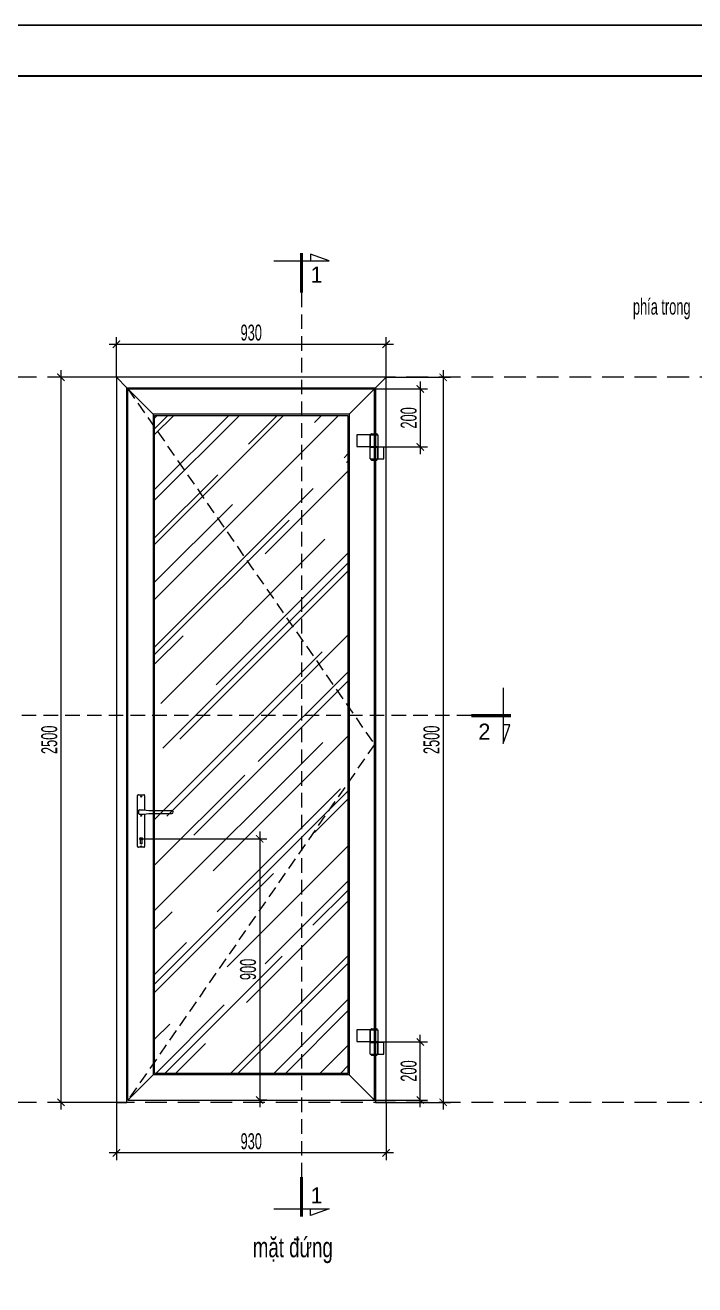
# Model space of a CAD drawing. Header units: millimetres. Extents: x 1336014 to 2939047, y -333549 to -60566.
# Drawn here: x 1415191 to 1417500, y -216459 to -212116 of the extents above; entities that cross this region are included whole.
import ezdxf

# ---------------------------------------------------------------- set-up
doc = ezdxf.new("R2010")
doc.units = ezdxf.units.MM
doc.header["$MEASUREMENT"] = 0
for name, pattern in [('$1$HIDDEN', [0.375, 0.25, -0.125]), ('DASHDOT', [1, 0.5, -0.25, 0, -0.25]), ('DASHED', [0.75, 0.5, -0.25])]:
    doc.linetypes.add(name, pattern=pattern)
for name, color, linetype, lineweight in [('.A-net Hatch', 250, 'Continuous', 9), ('.A-net Thay', 33, 'Continuous', 20), ('.A-net Truc', 79, 'DASHDOT', 15), ('02.Thay', 145, 'Continuous', 15), ('03.Manh', 251, 'Continuous', 13), ('05.Text', 253, 'Continuous', 18), ('08.Dim', 156, 'Continuous', 15), ('11.Khung bo', 32, 'Continuous', 50), ('12.Khung', 36, 'Continuous', 25), ('AUDIT_I_160217234026-0', 7, 'Continuous', 5), ('Bản lề cửa', 1, 'Continuous', 9), ('CA.cat 30', 30, 'Continuous', 35), ('CA.thay 145', 145, 'Continuous', 18), ('Khóa cửa', 3, 'Continuous', 9), ('Kí hiệu chiều mở cửa thấy', 252, 'Continuous', 5)]:
    doc.layers.add(name, color=color, linetype=linetype, lineweight=lineweight)
doc.layers.add('Tpl_Bound', color=1, linetype='Continuous', plot=False)
doc.styles.add('TT5_Text Dim', font='hoatbif.shx', dxfattribs={"width": 0.6})
doc.styles.add('VnAvantH', font='')
doc.styles.get('VnAvantH').set_extended_font_data('.VnAvantH')
doc.dimstyles.new('TT5_Dim 1-25', dxfattribs={"dimscale": 25, "dimtxt": 2.2, "dimasz": 1, "dimexe": 1, "dimexo": 0, "dimgap": 0.5, "dimtad": 1, "dimdec": 0, "dimzin": 0, "dimdsep": 46, "dimtxsty": 'TT5_Text Dim', "dimblk": 'ARCHTICK', "dimcen": 0, "dimdle": 1, "dimclrd": 256, "dimclre": 256, "dimclrt": 1, "dimadec": 0, "dimazin": 0, "dimtfac": 0.015, "dimtdec": 0, "dimtix": 1, "dimtmove": 2, "dimatfit": 3, "dimldrblk": 'DOT', "dimfxl": 1, "dimtolj": 1, "dimtzin": 0, "dimlwd": -1, "dimlwe": -1, "dimarcsym": 1})

# ---------------------------------------------------------------- blocks, each defined once
blk = doc.blocks.new('100')
at = {"layer": '11.Khung bo', "const_width": 26.7}
blk.add_lwpolyline([(1860913, -945240), (1860913, -916940), (1896063, -916940), (1896063, -945240)], close=True, dxfattribs=at)
blk.add_lwpolyline([(1860913, -945240), (1860913, -916940), (1896063, -916940), (1896063, -945240)], close=True, dxfattribs=at)
blk.add_lwpolyline([(1860913, -945240), (1860913, -916940), (1896063, -916940), (1896063, -945240)], close=True, dxfattribs=at)
at = {"layer": '12.Khung'}
blk.add_lwpolyline([(1901579, -945940), (1901579, -916240), (1859580, -916240), (1859580, -945940)], close=True, dxfattribs=at)
blk.add_lwpolyline([(1901579, -945940), (1901579, -916240), (1859580, -916240), (1859580, -945940)], close=True, dxfattribs=at)
blk.add_lwpolyline([(1901579, -945940), (1901579, -916240), (1859580, -916240), (1859580, -945940)], close=True, dxfattribs=at)
blk = doc.blocks.new('TAY NAM')
at = {"layer": 'Khóa cửa', "color": 62}
for p, q in [((-66.6, -1.9), (-66.6, 62.6)), ((-64, 65.2), (-45.1, 65.2)), ((-42.5, 62.6), (-42.5, 12.7)), ((-63, 10.5), (-63, 0.7)), ((-60.4, 13.1), (-46.7, 13.1)), ((-46.7, 13.1), (-27.3, 11.2)), ((-27.3, 11.2), (51.6, 11.2)), ((-27.3, 0), (51.6, 0)), ((-66.6, -113.4), (-66.6, -1.9)), ((-60.4, -1.9), (-46.7, -1.9)), ((-46.7, -1.9), (-27.3, -0.1)), ((-42.5, -1.5), (-42.5, -113.4)), ((-55.2, -89), (-55.2, -85)), ((-55.2, -85), (-53.9, -85)), ((-53.9, -85), (-53.9, -89)), ((-45.1, -116), (-64, -116)), ((-57, -103.8), (-57, -90.7)), ((-52.7, -104.5), (-56.4, -104.5)), ((-53.9, -89), (-55.2, -89)), ((-52.1, -90.7), (-52.1, -103.8))]:
    blk.add_line(p, q, dxfattribs=at)
at = {"layer": 'Khóa cửa', "color": 62, "ltscale": 0.5}
for p, q in [((-55.7, 58.7), (-53.5, 58.7)), ((-54.6, 59.7), (-54.6, 57.6)), ((-55.7, -7.7), (-53.5, -7.7)), ((-54.6, -6.7), (-54.6, -8.9)), ((-55.7, -113.1), (-53.5, -113.1)), ((-54.6, -112.1), (-54.6, -114.2))]:
    blk.add_line(p, q, dxfattribs=at)
at = {"layer": 'Khóa cửa', "color": 62}
for centre, major_axis, start_param, end_param in [((-64, 62.6), (1.83, 1.83), 0.785398, 2.356194), ((-54.6, 58.8), (-1.23, 1.23), 3.926991, 10.210176), ((-45.1, 62.6), (1.83, 1.83), 5.497787, 7.068583), ((-60.4, 10.5), (-1.83, 1.83), -0.785398, 0.785398), ((-60.4, 0.7), (1.83, 1.83), 2.356194, 3.926991), ((50.3, 5.6), (-4.05, 4.05), 2.580988, 5.272994), ((-54.6, -7.6), (-1.23, 1.23), 3.926991, 10.210176), ((-54.6, -87), (3.12, 3.12), 5.497787, 11.780972), ((-64, -113.4), (-1.83, 1.83), 0.785398, 2.356194), ((-56.4, -103.8), (-0.458, 0.458), 0.785398, 2.356194), ((-54.6, -113), (-1.23, 1.23), 3.926991, 10.210176), ((-52.7, -103.8), (0.458, 0.458), 3.926991, 5.497787), ((-45.1, -113.4), (-1.83, 1.83), 2.356194, 3.926991)]:
    blk.add_ellipse(centre, major_axis=major_axis, ratio=1, start_param=start_param, end_param=end_param, dxfattribs=at)
blk = doc.blocks.new('_ARCHTICK')
at = {"const_width": 0.15}
blk.add_lwpolyline([(-0.5, -0.5), (0.5, 0.5)], dxfattribs=at)
blk = doc.blocks.new('*D1913')
at = {"layer": '08.Dim', "transparency": 16777216}
for p, q in [((1416435.1, -213329.5), (1416656.8, -213329.5)), ((1416631.8, -213304.5), (1416631.8, -215854.5)), ((1416435.1, -215829.5), (1416656.8, -215829.5))]:
    blk.add_line(p, q, dxfattribs=at)
at = {"layer": 'Defpoints', "color": 0, "transparency": 16777216}
for p in [(1416435.1, -213329.5), (1416435.1, -215829.5), (1416631.8, -215829.5)]:
    blk.add_point(p, dxfattribs=at)
at = {"layer": '08.Dim', "transparency": 16777216, "xscale": 25, "yscale": 25, "zscale": 25}
for p, rotation in [((1416631.8, -213329.5), 90), ((1416631.8, -215829.5), 270)]:
    blk.add_blockref('_ARCHTICK', p, dxfattribs=dict(at, rotation=rotation))
at = {"layer": '08.Dim', "color": 1, "transparency": 16777216, "insert": (1416591.8, -214579.5), "char_height": 55, "attachment_point": 5, "rotation": 90, "style": 'TT5_Text Dim'}
blk.add_mtext('\\A1;2500', dxfattribs=at)
blk = doc.blocks.new('_DOT')
blk.add_line((-0.5, 0), (-1, 0))
at = {"const_width": 0.5}
blk.add_lwpolyline([(-0.25, 0, 1), (0.25, 0, 1)], format="xyb", close=True, dxfattribs=at)
blk = doc.blocks.new('bản lề cửa đi XingFa chiếu đứng')
at = {"layer": 'Bản lề cửa', "color": 0}
for p, q in [((-47, 63), (-21, 63)), ((-47, 63), (-47, 23)), ((-45, 65), (-45, 63)), ((-43, 67), (-25, 67)), ((-23, 65), (-23, 63)), ((-21, 63), (-21, 23)), ((-47, 23), (-21, 23)), ((-47, -20), (-47, 20)), ((-47, 20), (-21, 20)), ((-45, 20), (-45, 23)), ((-45, 20), (-23, 20)), ((-23, 20), (-23, 23)), ((-21, -20), (-21, 20)), ((-47, -20), (-21, -20)), ((-45, -22), (-45, -20)), ((-43, -24), (-25, -24)), ((-23, -22), (-23, -20))]:
    blk.add_line(p, q, dxfattribs=at)
for points in [[(-93, 23), (-47, 23), (-47, 63), (-93, 63)], [(-21, -20), (0, -20), (0, 20), (-21, 20)]]:
    blk.add_lwpolyline(points, close=True, dxfattribs=at)
for centre, start, end in [((-43, 65), 90, 180), ((-25, 65), 0, 90), ((-43, -22), 180, 270), ((-25, -22), 270, 0)]:
    blk.add_arc(centre, 2, start, end, dxfattribs=at)
blk = doc.blocks.new('*D1905')
at = {"layer": '08.Dim', "transparency": 16777216}
for p, q in [((1416395.1, -213369.5), (1416578.1, -213369.5)), ((1416553.1, -213344.5), (1416553.1, -213594.5)), ((1416404.6, -213569.5), (1416578.1, -213569.5))]:
    blk.add_line(p, q, dxfattribs=at)
at = {"layer": 'Defpoints', "color": 0, "transparency": 16777216}
for p in [(1416395.1, -213369.5), (1416404.6, -213569.5), (1416553.1, -213569.5)]:
    blk.add_point(p, dxfattribs=at)
at = {"layer": '08.Dim', "transparency": 16777216, "xscale": 25, "yscale": 25, "zscale": 25}
for p, rotation in [((1416553.1, -213369.5), 90), ((1416553.1, -213569.5), 270)]:
    blk.add_blockref('_ARCHTICK', p, dxfattribs=dict(at, rotation=rotation))
at = {"layer": '08.Dim', "color": 1, "transparency": 16777216, "insert": (1416513.1, -213469.5), "char_height": 55, "attachment_point": 5, "rotation": 90, "style": 'TT5_Text Dim'}
blk.add_mtext('\\A1;200', dxfattribs=at)
blk = doc.blocks.new('*D1915')
at = {"layer": '08.Dim', "transparency": 16777216}
for p, q in [((1416404.6, -215621.3), (1416578.1, -215621.3)), ((1416553.1, -215846.5), (1416553.1, -215596.3)), ((1416395.1, -215821.5), (1416578.1, -215821.5))]:
    blk.add_line(p, q, dxfattribs=at)
at = {"layer": 'Defpoints', "color": 0, "transparency": 16777216}
for p in [(1416404.6, -215621.3), (1416553.1, -215621.3), (1416395.1, -215821.5)]:
    blk.add_point(p, dxfattribs=at)
at = {"layer": '08.Dim', "transparency": 16777216, "xscale": 25, "yscale": 25, "zscale": 25}
for p, rotation in [((1416553.1, -215621.3), 90), ((1416553.1, -215821.5), 270)]:
    blk.add_blockref('_ARCHTICK', p, dxfattribs=dict(at, rotation=rotation))
at = {"layer": '08.Dim', "color": 1, "transparency": 16777216, "insert": (1416513.1, -215721.4), "char_height": 55, "attachment_point": 5, "rotation": 90, "style": 'TT5_Text Dim'}
blk.add_mtext('\\A1;200', dxfattribs=at)
blk = doc.blocks.new('*D1916')
at = {"layer": '08.Dim', "transparency": 16777216}
for p, q in [((1415505.1, -213329.5), (1415505.1, -213190.7)), ((1416435.1, -213329.5), (1416435.1, -213190.7)), ((1415480.1, -213215.7), (1416460.1, -213215.7))]:
    blk.add_line(p, q, dxfattribs=at)
at = {"layer": 'Defpoints', "color": 0, "transparency": 16777216}
for p in [(1416435.1, -213215.7), (1415505.1, -213329.5), (1416435.1, -213329.5)]:
    blk.add_point(p, dxfattribs=at)
at = {"layer": '08.Dim', "transparency": 16777216, "xscale": 25, "yscale": 25, "zscale": 25, "rotation": 180}
blk.add_blockref('_ARCHTICK', (1415505.1, -213215.7), dxfattribs=at)
at = {"layer": '08.Dim', "transparency": 16777216, "xscale": 25, "yscale": 25, "zscale": 25}
blk.add_blockref('_ARCHTICK', (1416435.1, -213215.7), dxfattribs=at)
at = {"layer": '08.Dim', "color": 1, "transparency": 16777216, "insert": (1415970.1, -213175.7), "char_height": 55, "attachment_point": 5, "style": 'TT5_Text Dim'}
blk.add_mtext('\\A1;930', dxfattribs=at)
blk = doc.blocks.new('*D1906')
at = {"layer": '08.Dim', "transparency": 16777216}
for p, q in [((1415999.3, -214895.9), (1415999.3, -215846.3)), ((1415594.6, -214920.9), (1416024.3, -214920.9)), ((1415999.3, -215821.3), (1416024.3, -215821.3))]:
    blk.add_line(p, q, dxfattribs=at)
at = {"layer": 'Defpoints', "color": 0, "transparency": 16777216}
for p in [(1415594.6, -214920.9), (1415999.3, -215821.3), (1415999.3, -215821.3)]:
    blk.add_point(p, dxfattribs=at)
at = {"layer": '08.Dim', "transparency": 16777216, "xscale": 25, "yscale": 25, "zscale": 25}
for p, rotation in [((1415999.3, -214920.9), 90), ((1415999.3, -215821.3), 270)]:
    blk.add_blockref('_ARCHTICK', p, dxfattribs=dict(at, rotation=rotation))
at = {"layer": '08.Dim', "color": 1, "transparency": 16777216, "insert": (1415959.3, -215371.1), "char_height": 55, "attachment_point": 5, "rotation": 90, "style": 'TT5_Text Dim'}
blk.add_mtext('\\A1;900', dxfattribs=at)
blk = doc.blocks.new('*D1910')
at = {"layer": '08.Dim', "transparency": 16777216}
for p, q in [((1415505.1, -213329.5), (1415289, -213329.5)), ((1415314, -213304.5), (1415314, -215854.5)), ((1415505.1, -215829.5), (1415289, -215829.5))]:
    blk.add_line(p, q, dxfattribs=at)
at = {"layer": 'Defpoints', "color": 0, "transparency": 16777216}
for p in [(1415505.1, -213329.5), (1415314, -215829.5), (1415505.1, -215829.5)]:
    blk.add_point(p, dxfattribs=at)
at = {"layer": '08.Dim', "transparency": 16777216, "xscale": 25, "yscale": 25, "zscale": 25}
for p, rotation in [((1415314, -213329.5), 90), ((1415314, -215829.5), 270)]:
    blk.add_blockref('_ARCHTICK', p, dxfattribs=dict(at, rotation=rotation))
at = {"layer": '08.Dim', "color": 1, "transparency": 16777216, "insert": (1415274, -214579.5), "char_height": 55, "attachment_point": 5, "rotation": 90, "style": 'TT5_Text Dim'}
blk.add_mtext('\\A1;2500', dxfattribs=at)
blk = doc.blocks.new('*D1911')
at = {"layer": '08.Dim', "transparency": 16777216}
for p, q in [((1415505.1, -215829.5), (1415505.1, -216028.9)), ((1416435.1, -215829.5), (1416435.1, -216028.9)), ((1416460.1, -216003.9), (1415480.1, -216003.9))]:
    blk.add_line(p, q, dxfattribs=at)
at = {"layer": 'Defpoints', "color": 0, "transparency": 16777216}
for p in [(1415505.1, -215829.5), (1416435.1, -215829.5), (1415505.1, -216003.9)]:
    blk.add_point(p, dxfattribs=at)
at = {"layer": '08.Dim', "transparency": 16777216, "xscale": 25, "yscale": 25, "zscale": 25, "rotation": 180}
blk.add_blockref('_ARCHTICK', (1415505.1, -216003.9), dxfattribs=at)
at = {"layer": '08.Dim', "transparency": 16777216, "xscale": 25, "yscale": 25, "zscale": 25}
blk.add_blockref('_ARCHTICK', (1416435.1, -216003.9), dxfattribs=at)
at = {"layer": '08.Dim', "color": 1, "transparency": 16777216, "insert": (1415970.1, -215963.9), "char_height": 55, "attachment_point": 5, "style": 'TT5_Text Dim'}
blk.add_mtext('\\A1;930', dxfattribs=at)
blk = doc.blocks.new('vet cat')
at = {"layer": 'CA.cat 30', "const_width": 50}
blk.add_lwpolyline([(-82592, -188552), (-81976, -188552)], dxfattribs=at)
at = {"layer": 'CA.thay 145'}
blk.add_line((-82574, -188411), (-82469, -188411), dxfattribs=at)
blk.add_lwpolyline([(-82469, -188983), (-82469, -188122), (-82574, -188411)], dxfattribs=at)
blk = doc.blocks.new('xgfmjghfhg')
at = {"layer": 'CA.cat 30', "xscale": 0.2222222220152616, "yscale": 0.2222222220152616, "zscale": 0.2222222220152616, "rotation": 180}
blk.add_blockref('vet cat', (-18217, -41900.5), dxfattribs=at)

msp = doc.modelspace()

# ---------------------------------------------------------------- hatches: boundary and pattern name
at = {"layer": '.A-net Hatch'}
h = msp.add_hatch(dxfattribs=at)
h.set_pattern_fill('AR-RROOF', color=256, scale=200, angle=45)
h.set_pattern_definition([(45, (1275643.34, -161414.22), (169.70563, 452.54834), [3000, -400, 1000, -200]), (45, (1275760.72, -161155.42), (-329.51176, 46.66905), [600, -66, 1200, -150]), (45, (1275593.85, -161223.3), (640.63874, 830.14336), [1600, -280, 800, -200])])
h.paths.add_polyline_path([(1416303.1, -215729.5), (1415637.1, -215729.5), (1415637.1, -213461.5), (1416303.1, -213461.5)])

# ---------------------------------------------------------------- linework, layer by layer
at = {"layer": '.A-net Truc', "linetype": '$1$HIDDEN', "ltscale": 300}
for p, q in [((1423217.1, -213329.5), (1414538.5, -213329.5)), ((1423217.1, -215829.5), (1414538.5, -215829.5))]:
    msp.add_line(p, q, dxfattribs=at)
at = {"layer": '02.Thay', "ltscale": 0.15}
for points in [[(1415541.1, -213365.5), (1415505.1, -213329.5), (1415505.1, -215829.5), (1415541.1, -215829.5)], [(1416435.1, -213329.5), (1415505.1, -213329.5), (1415541.1, -213365.5), (1416399.1, -213365.5)], [(1416435.1, -213329.5), (1416399.1, -213365.5), (1416399.1, -215829.5), (1416435.1, -215829.5)], [(1415632.1, -215734.5), (1415545.1, -215821.5), (1415545.1, -213369.5), (1415632.1, -213456.5)], [(1415545.1, -213369.5), (1416395.1, -213369.5), (1416308.1, -213456.5), (1415632.1, -213456.5)], [(1416395.1, -213369.5), (1416308.1, -213456.5), (1416308.1, -215734.5), (1416395.1, -215821.5)], [(1416308.1, -215734.5), (1415632.1, -215734.5), (1415545.1, -215821.5), (1416395.1, -215821.5)]]:
    msp.add_lwpolyline(points, close=True, dxfattribs=at)
at = {"layer": '03.Manh', "ltscale": 0.15}
msp.add_lwpolyline([(1416303.1, -215729.5), (1415637.1, -215729.5), (1415637.1, -213461.5), (1416303.1, -213461.5)], close=True, dxfattribs=at)
at = {"layer": 'CA.thay 145', "color": 1, "linetype": '$1$HIDDEN', "ltscale": 200}
for p, q in [((1416143.5, -213037.8), (1416143.5, -216087.4)), ((1416728.9, -214496.2), (1415160.3, -214496.2))]:
    msp.add_line(p, q, dxfattribs=at)
at = {"layer": 'Kí hiệu chiều mở cửa thấy', "linetype": 'DASHED', "ltscale": 80}
msp.add_lwpolyline([(1415545.1, -213369.5), (1416395.1, -214595.5), (1415545.1, -215821.5)], dxfattribs=at)
at = {"layer": 'Tpl_Bound', "color": 1}
msp.add_lwpolyline([(1414096.3, -219540.4), (1414096.3, -212115.5), (1424596.2, -212115.5), (1424596.2, -219540.4)], close=True, dxfattribs=at)

# ---------------------------------------------------------------- block references
at = {"layer": '.A-net Thay', "rotation": 90.00000000000001}
msp.add_blockref('xgfmjghfhg', (1416143.5, -213037.8), dxfattribs=at)
at = {"layer": '.A-net Thay'}
msp.add_blockref('xgfmjghfhg', (1416728.9, -214496.2), dxfattribs=at)
at = {"layer": '.A-net Thay', "xscale": -1, "rotation": 90}
msp.add_blockref('xgfmjghfhg', (1416143.5, -216087.4), dxfattribs=at)
at = {"layer": '05.Text', "xscale": 0.25, "yscale": 0.25, "zscale": 0.25}
msp.add_blockref('100', (949201.4, 16944.5), dxfattribs=at)
at = {"layer": 'Bản lề cửa'}
for name, p in [('bản lề cửa đi XingFa chiếu đứng', (1416427.6, -213591)), ('TAY NAM', (1415644.8, -214833.9)), ('bản lề cửa đi XingFa chiếu đứng', (1416427.6, -215642.8))]:
    msp.add_blockref(name, p, dxfattribs=at)

# ---------------------------------------------------------------- texts
at = {"layer": '05.Text', "style": 'TT5_Text Dim', "width": 0.7}
msp.add_text('mÆt ®øng ', height=68.75, dxfattribs=at).set_placement((1415975.6, -216363.6))
at = {"layer": '05.Text', "insert": (1417484.9, -213094.1), "char_height": 55, "attachment_point": 6, "style": 'TT5_Text Dim'}
msp.add_mtext('phÝa trong', dxfattribs=at)
at = {"layer": 'AUDIT_I_160217234026-0', "style": 'VnAvantH'}
for s, rotation, p in [('1', 360, (1416174.6, -213003.5)), ('2', 0, (1416753.2, -214579.3)), ('1', 0, (1416174.6, -216178.2))]:
    msp.add_text(s, height=55.6, rotation=rotation, dxfattribs=at).set_placement(p)

# ---------------------------------------------------------------- dimensions: what is measured, and where the dimension line sits
at = {"layer": '08.Dim'}
for base, p1, p2, picture, middle in [((1416435.1, -213215.7), (1415505.1, -213329.5), (1416435.1, -213329.5), '*D1916', (1415970.1, -213175.7)), ((1415505.1, -216003.9), (1416435.1, -215829.5), (1415505.1, -215829.5), '*D1911', (1415970.1, -215963.9))]:
    dim = msp.add_linear_dim(base=base, p1=p1, p2=p2, dimstyle='TT5_Dim 1-25', dxfattribs=at)
    dim.commit()
    dim.dimension.update_dxf_attribs({"geometry": picture, "text_midpoint": middle})
for base, p1, p2, picture, middle in [((1415314, -215829.5), (1415505.1, -213329.5), (1415505.1, -215829.5), '*D1910', (1415274, -214579.5)), ((1416631.8, -215829.5), (1416435.1, -213329.5), (1416435.1, -215829.5), '*D1913', (1416591.8, -214579.5)), ((1416553.1, -213569.5), (1416395.1, -213369.5), (1416404.6, -213569.5), '*D1905', (1416513.1, -213469.5)), ((1415999.3, -215821.3), (1415594.6, -214920.9), (1415999.3, -215821.3), '*D1906', (1415959.3, -215371.1)), ((1416553.1, -215621.3), (1416395.1, -215821.5), (1416404.6, -215621.3), '*D1915', (1416513.1, -215721.4))]:
    dim = msp.add_linear_dim(base=base, p1=p1, p2=p2, angle=90, dimstyle='TT5_Dim 1-25', dxfattribs=at)
    dim.commit()
    dim.dimension.update_dxf_attribs({"geometry": picture, "text_midpoint": middle})

doc.saveas('drawing.dxf')
